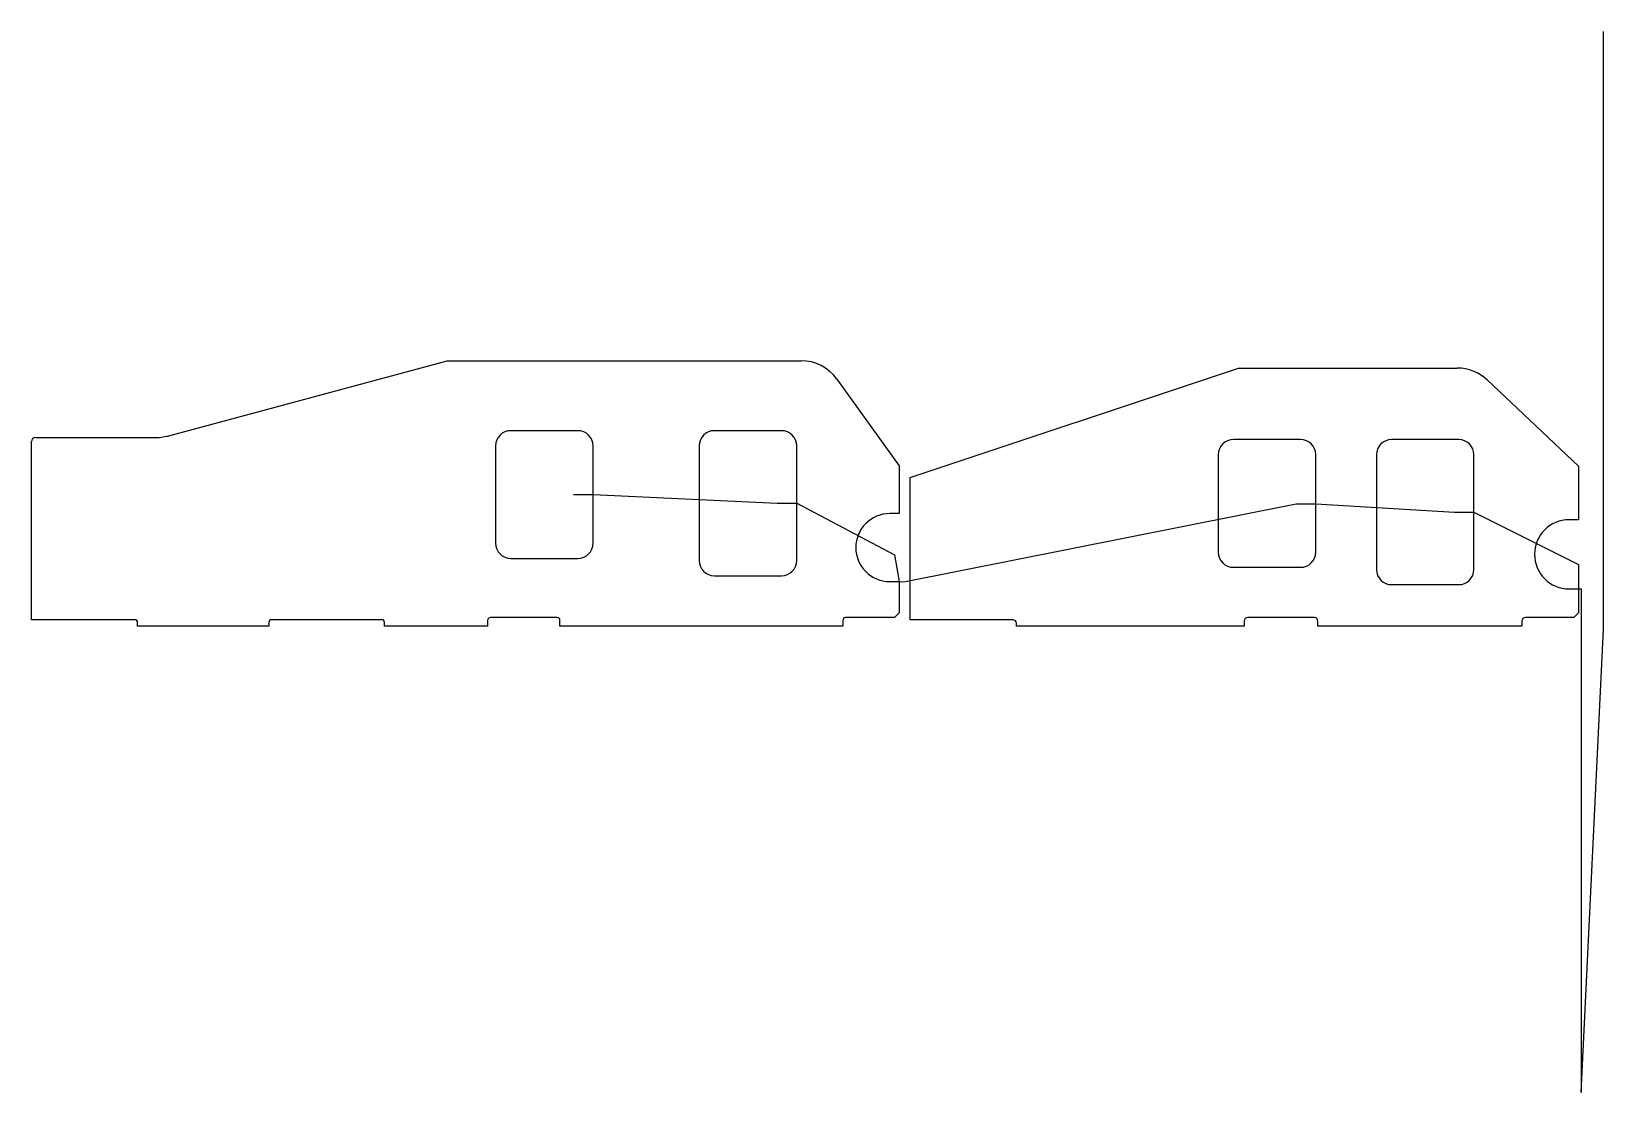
# Model space of a CAD drawing. Header units: metres. Extents: x 7 to 3636, y 0 to 2450.
import ezdxf

# ---------------------------------------------------------------- set-up
doc = ezdxf.new("R2010")
doc.units = ezdxf.units.M

msp = doc.modelspace()

# ---------------------------------------------------------------- linework, layer by layer
at = {"layer": 'TOOL_0'}
for p, q in [((3636.257, 2449), (3636.257, 2450)), ((3636.257, 1070.073), (3636.257, 2449)), ((321.019, 1515.86), (967.02, 1689.731)), ((967.02, 1689.731), (1783.719, 1689.731)), ((2035.511, 1420.293), (2793.786, 1672.705)), ((2793.786, 1672.705), (3298.624, 1672.705)), ((1866.195, 1647.391), (2010.141, 1446.713)), ((3367.249, 1645.441), (3578.311, 1446.309)), ((1268.641, 1528.23), (1113.641, 1528.23)), ((1738.641, 1528.23), (1583.641, 1528.23)), ((7.141, 1091.73), (7.141, 1502.975)), ((16.641, 1512.475), (295.419, 1512.475)), ((1078.641, 1493.23), (1078.641, 1268.23)), ((1303.641, 1380.73), (1303.641, 1493.23)), ((1548.641, 1493.23), (1548.641, 1228.23)), ((1773.641, 1360.73), (1773.641, 1493.23)), ((2936.911, 1507.704), (2781.911, 1507.704)), ((3301.911, 1507.705), (3146.911, 1507.705)), ((2746.911, 1472.704), (2746.911, 1247.704)), ((2971.911, 1359.384), (2971.911, 1472.704)), ((3111.911, 1472.705), (3111.911, 1207.705)), ((3336.911, 1340.205), (3336.911, 1472.705)), ((2010.141, 1446.713), (2010.141, 1336.731)), ((2035.511, 1091.705), (2035.511, 1420.293)), ((3578.311, 1446.309), (3578.311, 1322.705)), ((1258.641, 1380.73), (1303.641, 1380.73)), ((1303.641, 1268.23), (1303.641, 1380.73)), ((1303.641, 1380.73), (1728.641, 1360.73)), ((1728.641, 1360.73), (1773.641, 1360.73)), ((1773.641, 1228.23), (1773.641, 1360.73)), ((1773.641, 1360.73), (1999.43, 1241.716)), ((2020.669, 1179.155), (2926.911, 1359.384)), ((2926.911, 1359.384), (2971.911, 1359.384)), ((2971.911, 1247.704), (2971.911, 1359.384)), ((2971.911, 1359.384), (3291.911, 1340.205)), ((2010.141, 1336.731), (1988.641, 1336.731)), ((3291.911, 1340.205), (3336.911, 1340.205)), ((3336.911, 1207.705), (3336.911, 1340.205)), ((3336.911, 1340.205), (3578.661, 1219.111)), ((3578.311, 1322.705), (3556.911, 1322.705)), ((1999.43, 1241.716), (2010.141, 1179.73)), ((1113.641, 1233.23), (1268.641, 1233.23)), ((2781.911, 1212.704), (2936.911, 1212.704)), ((3578.661, 1219.111), (3578.311, 1162.705)), ((1583.641, 1193.23), (1738.641, 1193.23)), ((1988.641, 1179.731), (2010.141, 1179.731)), ((2010.141, 1179.731), (2020.669, 1179.155)), ((2010.141, 1179.73), (2010.141, 1107.609)), ((3146.911, 1172.705), (3301.911, 1172.705)), ((3556.911, 1162.705), (3578.311, 1162.705)), ((3578.311, 1162.705), (3584.224, 1163.029)), ((3578.311, 1162.705), (3578.311, 1107.691)), ((3584.224, 1163.029), (3584.224, 0)), ((245.641, 1091.73), (7.141, 1091.73)), ((815.641, 1091.73), (561.641, 1091.73)), ((1060.141, 1090.23), (1060.141, 1076.73)), ((1220.641, 1096.73), (1066.641, 1096.73)), ((1227.141, 1076.73), (1227.141, 1090.23)), ((1880.141, 1090.23), (1880.141, 1076.73)), ((1999.262, 1096.73), (1886.641, 1096.73)), ((2010.141, 1107.609), (1999.262, 1096.73)), ((2272.911, 1091.705), (2035.511, 1091.705)), ((2968.911, 1096.705), (2814.911, 1096.705)), ((3567.325, 1096.705), (3455.911, 1096.705)), ((3578.311, 1107.691), (3567.325, 1096.705)), ((252.141, 1076.73), (252.141, 1085.23)), ((555.141, 1076.73), (252.141, 1076.73)), ((555.141, 1085.23), (555.141, 1076.73)), ((822.141, 1076.73), (822.141, 1085.23)), ((1060.141, 1076.73), (822.141, 1076.73)), ((1880.141, 1076.73), (1227.141, 1076.73)), ((2280.911, 1076.705), (2280.911, 1083.705)), ((2806.911, 1076.705), (2280.911, 1076.705)), ((2806.911, 1088.705), (2806.911, 1076.705)), ((2976.911, 1076.705), (2976.911, 1088.705)), ((3447.911, 1076.705), (2976.911, 1076.705)), ((3447.911, 1088.705), (3447.911, 1076.705)), ((3584.224, 0), (3636.257, 1070.073))]:
    msp.add_line(p, q, dxfattribs=at)
for centre, radius, start, end in [((1783.719, 1588.231), 101.5, 35.651858, 90), ((3298.624, 1572.705), 100, 46.665782, 90), ((1113.641, 1493.23), 35, 90, 180), ((1268.641, 1493.23), 35, 0, 90), ((1583.641, 1493.23), 35, 90, 180), ((1738.641, 1493.23), 35, 0, 90), ((16.641, 1502.975), 9.5, 90, 180), ((295.419, 1610.975), 98.5, 270, 285.06406), ((2781.911, 1472.704), 35, 90, 180), ((2936.911, 1472.704), 35, 0, 90), ((3146.911, 1472.705), 35, 90, 180), ((3301.911, 1472.705), 35, 0, 90), ((1988.641, 1258.231), 78.5, 90, 270), ((3556.911, 1242.705), 80, 90, 270), ((1113.641, 1268.23), 35, 180, 270), ((1268.641, 1268.23), 35, 270, 0), ((2781.911, 1247.704), 35, 180, 270), ((2936.911, 1247.704), 35, 270, 0), ((1583.641, 1228.23), 35, 180, 270), ((1738.641, 1228.23), 35, 270, 0), ((3146.911, 1207.705), 35, 180, 270), ((3301.911, 1207.705), 35, 270, 0), ((245.641, 1085.23), 6.5, 0, 90), ((561.641, 1085.23), 6.5, 90, 180), ((815.641, 1085.23), 6.5, 0, 90), ((1066.641, 1090.23), 6.5, 90, 180), ((1220.641, 1090.23), 6.5, 0, 90), ((1886.641, 1090.23), 6.5, 90, 180), ((2272.911, 1083.705), 8, 0, 90), ((2814.911, 1088.705), 8, 90, 180), ((2968.911, 1088.705), 8, 0, 90), ((3455.911, 1088.705), 8, 90, 180)]:
    msp.add_arc(centre, radius, start, end, dxfattribs=at)

doc.saveas('drawing.dxf')
